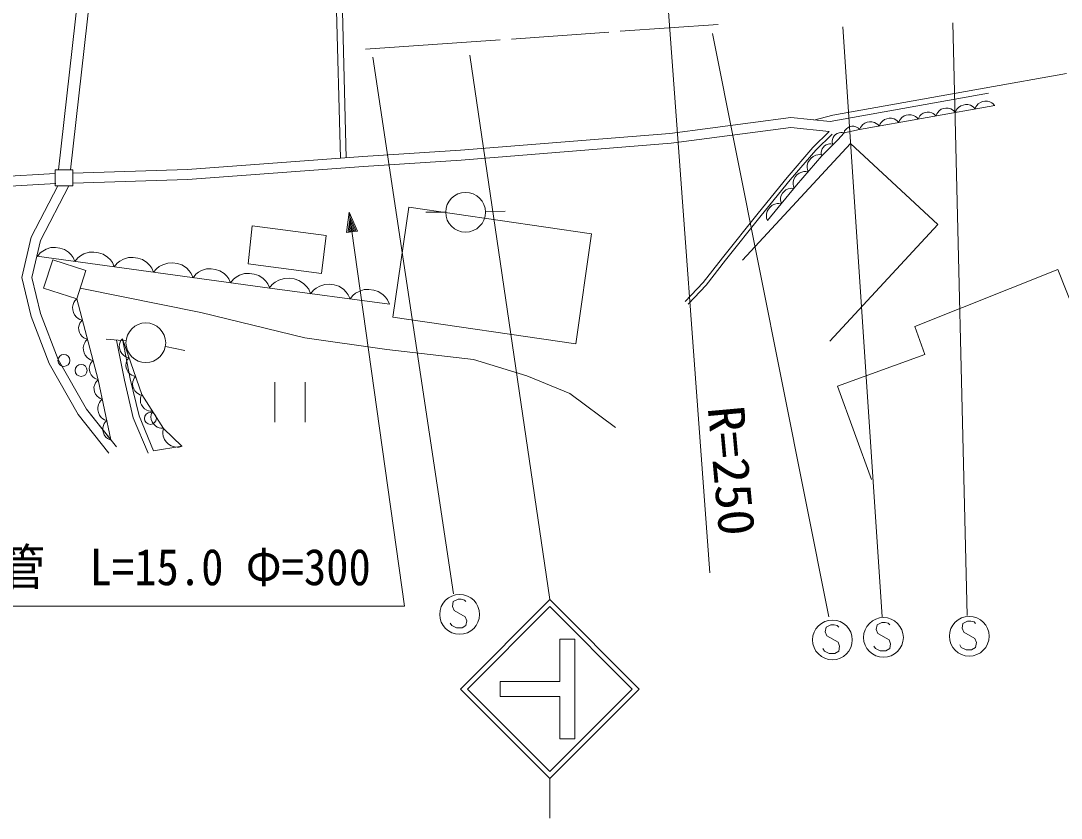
# Model space of a CAD drawing. Units: millimetres, scale not verified. Extents: x 40000 to 680000, y 20000 to 380000.
# Drawn here: x 276867 to 329220, y 247432 to 287552 of the extents above; entities that cross this region are included whole.
import ezdxf
from ezdxf.enums import TextEntityAlignment as Align

# ---------------------------------------------------------------- set-up
doc = ezdxf.new("R2010")
doc.units = ezdxf.units.MM
doc.header["$LTSCALE"] = 1000
for name, color, linetype, lineweight in [('M-BGD', 7, 'Continuous', 13), ('M-BGD-EXST', 7, 'Continuous', 13), ('M-STR-HTXT', 7, 'Continuous', 13), ('M-STR-STRC', 7, 'Continuous', 13)]:
    doc.layers.add(name, color=color, linetype=linetype, lineweight=lineweight)
doc.styles.add('ＭＳ ゴシック', font='')
doc.styles.get('ＭＳ ゴシック').set_extended_font_data('MS Gothic')

msp = doc.modelspace()

# ---------------------------------------------------------------- linework, layer by layer
at = {"layer": 'M-BGD'}
for p, q in [((292946, 280636), (292589, 294428)), ((293246, 280658), (292889, 294436)), ((278759, 280051), (280291, 293662)), ((279363, 280051), (280888, 293595)), ((329489, 284903), (325347, 284166)), ((317603, 282483), (325558, 283916)), ((325347, 284166), (317730, 282805)), ((325873, 283295), (319078, 282078)), ((324167, 283274), (324060, 283194)), ((324282, 283315), (324167, 283274)), ((324400, 283336), (324282, 283315)), ((324522, 283338), (324400, 283336)), ((324650, 283300), (324522, 283338)), ((324740, 283255), (324650, 283300)), ((324809, 283206), (324740, 283255)), ((324976, 283297), (324927, 283227)), ((325044, 283370), (324976, 283297)), ((325152, 283450), (325044, 283370)), ((325266, 283491), (325152, 283450)), ((325384, 283512), (325266, 283491)), ((325506, 283514), (325384, 283512)), ((325635, 283476), (325506, 283514)), ((325724, 283431), (325635, 283476)), ((325794, 283383), (325724, 283431)), ((325870, 283295), (325794, 283383)), ((317730, 282805), (316781, 282558)), ((321313, 282763), (321205, 282683)), ((321427, 282804), (321313, 282763)), ((321545, 282825), (321427, 282804)), ((321667, 282826), (321545, 282825)), ((321796, 282788), (321667, 282826)), ((321885, 282743), (321796, 282788)), ((321955, 282695), (321885, 282743)), ((322112, 282768), (322069, 282705)), ((322174, 282834), (322112, 282768)), ((322271, 282906), (322174, 282834)), ((322374, 282943), (322271, 282906)), ((322480, 282962), (322374, 282943)), ((322589, 282963), (322480, 282962)), ((322705, 282929), (322589, 282963)), ((322786, 282888), (322705, 282929)), ((322848, 282845), (322786, 282888)), ((322917, 282766), (322848, 282845)), ((322959, 282875), (322917, 282766)), ((323007, 282944), (322959, 282875)), ((323075, 283018), (323007, 282944)), ((323183, 283098), (323075, 283018)), ((323298, 283139), (323183, 283098)), ((323416, 283160), (323298, 283139)), ((323537, 283161), (323416, 283160)), ((323666, 283123), (323537, 283161)), ((323755, 283078), (323666, 283123)), ((323825, 283030), (323755, 283078)), ((323902, 282942), (323825, 283030)), ((323943, 283051), (323902, 282942)), ((323992, 283121), (323943, 283051)), ((324060, 283194), (323992, 283121)), ((324886, 283118), (324809, 283206)), ((324927, 283227), (324886, 283118)), ((315609, 282683), (309534, 281885)), ((317603, 282483), (315609, 282683)), ((318500, 282191), (318415, 282125)), ((318591, 282226), (318500, 282191)), ((318685, 282244), (318591, 282226)), ((318782, 282247), (318685, 282244)), ((318886, 282219), (318782, 282247)), ((318958, 282185), (318886, 282219)), ((319120, 282187), (319078, 282078)), ((319168, 282257), (319120, 282187)), ((319237, 282330), (319168, 282257)), ((319344, 282410), (319237, 282330)), ((319459, 282451), (319344, 282410)), ((319577, 282472), (319459, 282451)), ((319698, 282474), (319577, 282472)), ((319827, 282436), (319698, 282474)), ((319916, 282391), (319827, 282436)), ((319986, 282342), (319916, 282391)), ((320063, 282254), (319986, 282342)), ((320104, 282363), (320063, 282254)), ((320153, 282433), (320104, 282363)), ((320221, 282506), (320153, 282433)), ((320328, 282586), (320221, 282506)), ((320443, 282627), (320328, 282586)), ((320561, 282648), (320443, 282627)), ((320683, 282650), (320561, 282648)), ((320811, 282612), (320683, 282650)), ((320901, 282567), (320811, 282612)), ((320970, 282519), (320901, 282567)), ((321047, 282431), (320970, 282519)), ((321089, 282540), (321047, 282431)), ((321137, 282609), (321089, 282540)), ((321205, 282683), (321137, 282609)), ((322031, 282607), (321955, 282695)), ((322069, 282705), (322031, 282607)), ((309534, 281885), (298993, 281036)), ((315617, 282180), (309586, 281388)), ((317553, 281985), (315617, 282180)), ((317553, 281985), (316729, 281177)), ((317553, 281985), (316729, 281177)), ((316729, 281177), (317553, 281985)), ((317693, 281843), (316875, 281040)), ((317744, 281679), (317711, 281577)), ((317799, 281759), (317744, 281679)), ((317866, 281828), (317799, 281759)), ((317945, 281885), (317866, 281828)), ((318046, 281921), (317945, 281885)), ((318292, 281921), (317973, 281557)), ((318125, 281933), (318046, 281921)), ((318193, 281934), (318125, 281933)), ((318284, 281913), (318193, 281934)), ((319078, 282078), (318292, 281921)), ((318324, 282009), (318292, 281921)), ((318362, 282066), (318324, 282009)), ((318415, 282125), (318362, 282066)), ((319014, 282147), (318958, 282185)), ((319077, 282078), (319014, 282147)), ((309586, 281388), (299029, 280537)), ((318626, 281373), (313189, 275504)), ((316729, 281177), (315435, 279673)), ((316729, 281177), (315435, 279673)), ((315435, 279673), (316729, 281177)), ((317973, 281557), (317168, 280766)), ((317973, 281557), (317168, 280766)), ((317241, 281186), (317186, 281106)), ((317308, 281255), (317241, 281186)), ((317387, 281312), (317308, 281255)), ((317488, 281348), (317387, 281312)), ((317567, 281360), (317488, 281348)), ((317635, 281361), (317567, 281360)), ((317726, 281339), (317635, 281361)), ((317711, 281577), (317701, 281498)), ((317701, 281498), (317702, 281430)), ((317702, 281430), (317726, 281339)), ((323017, 277305), (318626, 281373)), ((285248, 280074), (294077, 280719)), ((298993, 281036), (294077, 280719)), ((316875, 281040), (315589, 279544)), ((317168, 280766), (315895, 279288)), ((317168, 280766), (315895, 279288)), ((316632, 280639), (316547, 280538)), ((316733, 280726), (316632, 280639)), ((316868, 280785), (316733, 280726)), ((316975, 280811), (316868, 280785)), ((317068, 280819), (316975, 280811)), ((317195, 280799), (317068, 280819)), ((317153, 281004), (317143, 280924)), ((317143, 280924), (317144, 280857)), ((317144, 280857), (317168, 280766)), ((317186, 281106), (317153, 281004)), ((285260, 279574), (294109, 280220)), ((299029, 280537), (294109, 280220)), ((316445, 280279), (316440, 280169)), ((316440, 280169), (316448, 280076)), ((316479, 280422), (316445, 280279)), ((316547, 280538), (316479, 280422)), ((271694, 279480), (278597, 279868)), ((279488, 280051), (278597, 280051)), ((278597, 280051), (278597, 279251)), ((279488, 279891), (285248, 280074)), ((279488, 279251), (279488, 280051)), ((279504, 279391), (285260, 279574)), ((315435, 279673), (313974, 277877)), ((315435, 279673), (313974, 277877)), ((313974, 277877), (315435, 279673)), ((315774, 279578), (315740, 279434)), ((315842, 279694), (315774, 279578)), ((315926, 279795), (315842, 279694)), ((316028, 279882), (315926, 279795)), ((316163, 279941), (316028, 279882)), ((316270, 279966), (316163, 279941)), ((316363, 279975), (316270, 279966)), ((316490, 279955), (316363, 279975)), ((316448, 280076), (316490, 279955)), ((271722, 278980), (278625, 279369)), ((278725, 279251), (277394, 276673)), ((279287, 279251), (277866, 276498)), ((278597, 279251), (279488, 279251)), ((315589, 279544), (314130, 277752)), ((315895, 279288), (314439, 277499)), ((315895, 279288), (314439, 277499)), ((315488, 279098), (315365, 279044)), ((315585, 279121), (315488, 279098)), ((315670, 279129), (315585, 279121)), ((315785, 279110), (315670, 279129)), ((315740, 279434), (315735, 279325)), ((315735, 279325), (315743, 279232)), ((315743, 279232), (315785, 279110)), ((315103, 278637), (315098, 278538)), ((315098, 278538), (315106, 278453)), ((315134, 278768), (315103, 278637)), ((315196, 278873), (315134, 278768)), ((315273, 278965), (315196, 278873)), ((315365, 279044), (315273, 278965)), ((296388, 278178), (295581, 272637)), ((305586, 276839), (296388, 278178)), ((314496, 278082), (314428, 277966)), ((314581, 278183), (314496, 278082)), ((314682, 278270), (314581, 278183)), ((314817, 278329), (314682, 278270)), ((314924, 278354), (314817, 278329)), ((315017, 278363), (314924, 278354)), ((315144, 278343), (315017, 278363)), ((315106, 278453), (315144, 278343)), ((298248, 277919), (297248, 277919)), ((300247, 277948), (301247, 277978)), ((313974, 277877), (312177, 275632)), ((312177, 275632), (313974, 277877)), ((314130, 277752), (312335, 275510)), ((314394, 277822), (314389, 277713)), ((314389, 277713), (314397, 277620)), ((314428, 277966), (314394, 277822)), ((314397, 277620), (314439, 277499)), ((288516, 277233), (288315, 275322)), ((292240, 276743), (288516, 277233)), ((317581, 271436), (323017, 277305)), ((277394, 276673), (276911, 274634)), ((277866, 276498), (277425, 274636)), ((291995, 274832), (292240, 276743)), ((304801, 271292), (305586, 276839)), ((277974, 275970), (277846, 275873)), ((278140, 276062), (277974, 275970)), ((278382, 276144), (278140, 276062)), ((278613, 276151), (278382, 276144)), ((278839, 276120), (278613, 276151)), ((279059, 276051), (278839, 276120)), ((279270, 275907), (279059, 276051)), ((279405, 275774), (279270, 275907)), ((280300, 275910), (280046, 275823)), ((280543, 275917), (280300, 275910)), ((280781, 275884), (280543, 275917)), ((289398, 274097), (277678, 275704)), ((277846, 275873), (277707, 275700)), ((278475, 275524), (278013, 274097)), ((280141, 274985), (278475, 275524)), ((279502, 275645), (279405, 275774)), ((279590, 275442), (279502, 275645)), ((279736, 275624), (279590, 275442)), ((279871, 275726), (279736, 275624)), ((280046, 275823), (279871, 275726)), ((281013, 275812), (280781, 275884)), ((281234, 275660), (281013, 275812)), ((281377, 275520), (281234, 275660)), ((281479, 275384), (281377, 275520)), ((281571, 275170), (281479, 275384)), ((281852, 275454), (281717, 275352)), ((282027, 275552), (281852, 275454)), ((282281, 275638), (282027, 275552)), ((282524, 275645), (282281, 275638)), ((282762, 275612), (282524, 275645)), ((282994, 275540), (282762, 275612)), ((283216, 275388), (282994, 275540)), ((283358, 275248), (283216, 275388)), ((312177, 275632), (311210, 274377)), ((311210, 274377), (312177, 275632)), ((312335, 275510), (311362, 274247)), ((279679, 273557), (280141, 274985)), ((281717, 275352), (281571, 275170)), ((283461, 275113), (283358, 275248)), ((283552, 274898), (283461, 275113)), ((283699, 275080), (283552, 274898)), ((283834, 275183), (283699, 275080)), ((284009, 275280), (283834, 275183)), ((284263, 275366), (284009, 275280)), ((284506, 275373), (284263, 275366)), ((284744, 275340), (284506, 275373)), ((284976, 275268), (284744, 275340)), ((285197, 275117), (284976, 275268)), ((285340, 274976), (285197, 275117)), ((285442, 274841), (285340, 274976)), ((285801, 274897), (285673, 274799)), ((285967, 274989), (285801, 274897)), ((286209, 275071), (285967, 274989)), ((286440, 275078), (286209, 275071)), ((286665, 275047), (286440, 275078)), ((286886, 274978), (286665, 275047)), ((287097, 274834), (286886, 274978)), ((288315, 275322), (291995, 274832)), ((329045, 275033), (321852, 272177)), ((331998, 267598), (329045, 275033)), ((276911, 274634), (277388, 272673)), ((277425, 274636), (277866, 272822)), ((285534, 274626), (285442, 274841)), ((285673, 274799), (285534, 274626)), ((287232, 274700), (287097, 274834)), ((287329, 274572), (287232, 274700)), ((287416, 274368), (287329, 274572)), ((287562, 274550), (287416, 274368)), ((287698, 274653), (287562, 274550)), ((287872, 274750), (287698, 274653)), ((288126, 274836), (287872, 274750)), ((288370, 274843), (288126, 274836)), ((288607, 274811), (288370, 274843)), ((288840, 274738), (288607, 274811)), ((289061, 274587), (288840, 274738)), ((289203, 274446), (289061, 274587)), ((289306, 274311), (289203, 274446)), ((289665, 274400), (289524, 274292)), ((289848, 274502), (289665, 274400)), ((290115, 274594), (289848, 274502)), ((290370, 274602), (290115, 274594)), ((290620, 274569), (290370, 274602)), ((290864, 274494), (290620, 274569)), ((291097, 274335), (290864, 274494)), ((291247, 274188), (291097, 274335)), ((311210, 274377), (310302, 273425)), ((310302, 273425), (311210, 274377)), ((278013, 274097), (279679, 273557)), ((279852, 274092), (285918, 272871)), ((289398, 274097), (289306, 274311)), ((289524, 274292), (289371, 274100)), ((295417, 273291), (289398, 274097)), ((291355, 274047), (291247, 274188)), ((291452, 273822), (291355, 274047)), ((291598, 274004), (291452, 273822)), ((291733, 274107), (291598, 274004)), ((291907, 274205), (291733, 274107)), ((292161, 274292), (291907, 274205)), ((292404, 274300), (292161, 274292)), ((292642, 274268), (292404, 274300)), ((292875, 274196), (292642, 274268)), ((293097, 274046), (292875, 274196)), ((293239, 273906), (293097, 274046)), ((293342, 273771), (293239, 273906)), ((293715, 273842), (293580, 273739)), ((293889, 273940), (293715, 273842)), ((294143, 274027), (293889, 273940)), ((294386, 274035), (294143, 274027)), ((294624, 274003), (294386, 274035)), ((294857, 273931), (294624, 274003)), ((295079, 273781), (294857, 273931)), ((311362, 274247), (310447, 273287)), ((277866, 272822), (277644, 273734)), ((279543, 273385), (279502, 273283)), ((279590, 273466), (279543, 273385)), ((279679, 273557), (279590, 273466)), ((279679, 273557), (280757, 269490)), ((293435, 273557), (293342, 273771)), ((293580, 273739), (293435, 273557)), ((295222, 273640), (295079, 273781)), ((295325, 273506), (295222, 273640)), ((295417, 273291), (295325, 273506)), ((277866, 272822), (278748, 270519)), ((278748, 270519), (277866, 272822)), ((279502, 273283), (279472, 273138)), ((279472, 273138), (279484, 273005)), ((279484, 273005), (279518, 272877)), ((279518, 272877), (279573, 272756)), ((285918, 272871), (291162, 271597)), ((277388, 272673), (278295, 270305)), ((279573, 272756), (279671, 272645)), ((279671, 272645), (279757, 272577)), ((279757, 272577), (279838, 272530)), ((279800, 272245), (279772, 272113)), ((279837, 272337), (279800, 272245)), ((279880, 272411), (279837, 272337)), ((279838, 272530), (279961, 272494)), ((279961, 272494), (279880, 272411)), ((295581, 272637), (304801, 271292)), ((279772, 272113), (279784, 271992)), ((279784, 271992), (279815, 271876)), ((279815, 271876), (279865, 271765)), ((279865, 271765), (279953, 271665)), ((321852, 272177), (322365, 270768)), ((279953, 271665), (280032, 271603)), ((280040, 271253), (280010, 271108)), ((280032, 271603), (280105, 271560)), ((280081, 271355), (280040, 271253)), ((280128, 271436), (280081, 271355)), ((280105, 271560), (280217, 271528)), ((280217, 271528), (280128, 271436)), ((282163, 271446), (281167, 271539)), ((281688, 271491), (282083, 269470)), ((281841, 271287), (281824, 271154)), ((281871, 271382), (281841, 271287)), ((281908, 271459), (281871, 271382)), ((281983, 271548), (281908, 271459)), ((281983, 271548), (282963, 268755)), ((281983, 271548), (282375, 269539)), ((282375, 269539), (281983, 271548)), ((291162, 271597), (295278, 271009)), ((280010, 271108), (280022, 270975)), ((280022, 270975), (280056, 270848)), ((280056, 270848), (280111, 270726)), ((280111, 270726), (280209, 270615)), ((281824, 271154), (281845, 271034)), ((281845, 271034), (281885, 270921)), ((281885, 270921), (281943, 270814)), ((281943, 270814), (282040, 270721)), ((282040, 270721), (282123, 270665)), ((284140, 271161), (285122, 270971)), ((295278, 271009), (299640, 270519)), ((322365, 270768), (317972, 269168)), ((278295, 270305), (279754, 267739)), ((278748, 270519), (280169, 268020)), ((280169, 268020), (278748, 270519)), ((280209, 270615), (280295, 270547)), ((280295, 270547), (280376, 270500)), ((280338, 270215), (280311, 270083)), ((280375, 270307), (280338, 270215)), ((280418, 270381), (280375, 270307)), ((280376, 270500), (280499, 270464)), ((280499, 270464), (280418, 270381)), ((282123, 270665), (282199, 270628)), ((282172, 270343), (282155, 270210)), ((282155, 270210), (282176, 270090)), ((282202, 270438), (282172, 270343)), ((282199, 270628), (282314, 270605)), ((282239, 270515), (282202, 270438)), ((282314, 270605), (282239, 270515)), ((299640, 270519), (302335, 269686)), ((280311, 270083), (280322, 269962)), ((280322, 269962), (280353, 269846)), ((280353, 269846), (280403, 269735)), ((280403, 269735), (280492, 269635)), ((280492, 269635), (280570, 269573)), ((282176, 270090), (282216, 269977)), ((282216, 269977), (282275, 269870)), ((282275, 269870), (282371, 269777)), ((282371, 269777), (282454, 269721)), ((282454, 269721), (282531, 269685)), ((282531, 269685), (282645, 269661)), ((282645, 269661), (282570, 269571)), ((302335, 269686), (304491, 268804)), ((280584, 269249), (280550, 269119)), ((280550, 269119), (280556, 268997)), ((280570, 269573), (280643, 269530)), ((280626, 269339), (280584, 269249)), ((280672, 269411), (280626, 269339)), ((280643, 269530), (280755, 269498)), ((280757, 269490), (280672, 269411)), ((280757, 269490), (281403, 266468)), ((282083, 269470), (282529, 267584)), ((282375, 269539), (282816, 267677)), ((282816, 267677), (282375, 269539)), ((282503, 269400), (282486, 269266)), ((282486, 269266), (282507, 269147)), ((282533, 269495), (282503, 269400)), ((282507, 269147), (282547, 269033)), ((282570, 269571), (282533, 269495)), ((289651, 269363), (289651, 267363)), ((291171, 267363), (291171, 269363)), ((317972, 269168), (319683, 264470)), ((280556, 268997), (280581, 268880)), ((280581, 268880), (280626, 268767)), ((280626, 268767), (280709, 268662)), ((280709, 268662), (280785, 268596)), ((280785, 268596), (280856, 268550)), ((282547, 269033), (282606, 268927)), ((282606, 268927), (282702, 268833)), ((282702, 268833), (282785, 268778)), ((282785, 268778), (282862, 268741)), ((282862, 268741), (282976, 268717)), ((282910, 268651), (282891, 268568)), ((282963, 268755), (282910, 268651)), ((282963, 268755), (284041, 267040)), ((304491, 268804), (306794, 267089)), ((280776, 268246), (280739, 268104)), ((280739, 268104), (280745, 267970)), ((280822, 268346), (280776, 268246)), ((280872, 268425), (280822, 268346)), ((280856, 268550), (280966, 268512)), ((280966, 268512), (280872, 268425)), ((282891, 268568), (282883, 268469)), ((282883, 268469), (282896, 268335)), ((282896, 268335), (282943, 268223)), ((282943, 268223), (283007, 268121)), ((283007, 268121), (283087, 268030)), ((279754, 267739), (281297, 265798)), ((280169, 268020), (281689, 266109)), ((281403, 266468), (280169, 268020)), ((280745, 267970), (280772, 267841)), ((280772, 267841), (280821, 267716)), ((280821, 267716), (280913, 267601)), ((280913, 267601), (280996, 267529)), ((280996, 267529), (281075, 267478)), ((282529, 267584), (283274, 265797)), ((282816, 267677), (283551, 265913)), ((283551, 265913), (282816, 267677)), ((283087, 268030), (283202, 267961)), ((283202, 267961), (283296, 267925)), ((283296, 267925), (283378, 267906)), ((283378, 267906), (283495, 267908)), ((283423, 267722), (283415, 267622)), ((283415, 267622), (283428, 267488)), ((283442, 267804), (283423, 267722)), ((283495, 267908), (283442, 267804)), ((281023, 267195), (280989, 267065)), ((280989, 267065), (280994, 266943)), ((281065, 267286), (281023, 267195)), ((281111, 267357), (281065, 267286)), ((281075, 267478), (281196, 267436)), ((281196, 267436), (281111, 267357)), ((283428, 267488), (283475, 267376)), ((283475, 267376), (283539, 267275)), ((283539, 267275), (283620, 267184)), ((283620, 267184), (283734, 267114)), ((283734, 267114), (283828, 267078)), ((283828, 267078), (283910, 267059)), ((283910, 267059), (284027, 267062)), ((284041, 267040), (284008, 266892)), ((284041, 267040), (284972, 266158)), ((280994, 266943), (281020, 266826)), ((281020, 266826), (281064, 266713)), ((281064, 266713), (281148, 266608)), ((281148, 266608), (281223, 266542)), ((281223, 266542), (281294, 266496)), ((281294, 266496), (281405, 266458)), ((284008, 266892), (284011, 266782)), ((284011, 266782), (284033, 266653)), ((284033, 266653), (284092, 266489)), ((284092, 266489), (284188, 266363)), ((284972, 266158), (283551, 265913)), ((284188, 266363), (284301, 266256)), ((284301, 266256), (284432, 266168)), ((284432, 266168), (284599, 266117)), ((284599, 266117), (284728, 266102)), ((284728, 266102), (284838, 266105)), ((284838, 266105), (284985, 266146))]:
    msp.add_line(p, q, dxfattribs=at)
for centre, radius in [((299248, 277919), 1000), ((283159, 271352), 1000), ((279037, 270461), 300), ((279902, 269959), 300), ((283387, 267545), 300)]:
    msp.add_circle(centre, radius, dxfattribs=at)
at = {"layer": 'M-BGD-EXST'}
for p, q in [((324493, 257626), (323766, 287450)), ((317527, 257565), (311676, 286920)), ((318236, 287249), (320215, 257565)), ((294587, 285730), (298643, 258726)), ((298629, 258327), (298589, 258087)), ((298869, 258447), (298629, 258327)), ((299029, 258447), (298869, 258447)), ((299189, 258407), (299029, 258447)), ((299269, 258327), (299189, 258407)), ((298589, 258087), (298669, 257887)), ((298669, 257887), (299229, 257567)), ((298549, 257127), (298469, 257247)), ((298789, 257007), (298549, 257127)), ((299269, 257127), (299069, 257007)), ((299229, 257567), (299309, 257367)), ((299309, 257367), (299269, 257127)), ((317630, 257163), (317390, 257043)), ((317790, 257163), (317630, 257163)), ((317950, 257123), (317790, 257163)), ((318030, 257043), (317950, 257123)), ((319957, 257166), (319917, 256926)), ((320197, 257286), (319957, 257166)), ((320357, 257286), (320197, 257286)), ((320517, 257246), (320357, 257286)), ((320597, 257166), (320517, 257246)), ((324273, 257227), (324233, 256987)), ((324513, 257347), (324273, 257227)), ((324673, 257347), (324513, 257347)), ((324833, 257307), (324673, 257347)), ((324913, 257227), (324833, 257307)), ((299069, 257007), (298789, 257007)), ((317390, 257043), (317350, 256803)), ((317350, 256803), (317430, 256603)), ((317430, 256603), (317990, 256283)), ((319917, 256926), (319997, 256726)), ((319997, 256726), (320557, 256406)), ((324233, 256987), (324313, 256787)), ((324313, 256787), (324873, 256467)), ((317990, 256283), (318070, 256083)), ((318070, 256083), (318030, 255843)), ((319877, 255966), (319797, 256086)), ((320557, 256406), (320637, 256206)), ((320637, 256206), (320597, 255966)), ((324193, 256027), (324113, 256147)), ((324433, 255907), (324193, 256027)), ((324913, 256027), (324713, 255907)), ((324873, 256467), (324953, 256267)), ((324953, 256267), (324913, 256027)), ((317310, 255843), (317230, 255963)), ((317550, 255723), (317310, 255843)), ((317830, 255723), (317550, 255723)), ((318030, 255843), (317830, 255723)), ((320117, 255846), (319877, 255966)), ((320397, 255846), (320117, 255846)), ((320597, 255966), (320397, 255846)), ((324713, 255907), (324433, 255907))]:
    msp.add_line(p, q, dxfattribs=at)
for centre in [(298949, 257687), (324593, 256587), (317710, 256403), (320277, 256526)]:
    msp.add_circle(centre, 1000, dxfattribs=at)
at = {"layer": 'M-STR-HTXT'}
for p, q in [((309289, 290416), (311546, 259775)), ((293259, 276898), (293397, 277928)), ((293332, 276949), (293436, 277650)), ((293397, 277928), (293813, 276976)), ((293397, 277928), (296181, 258105)), ((293406, 277000), (293458, 277492)), ((293436, 277650), (293729, 277005)), ((293458, 277492), (293644, 277033)), ((293813, 276976), (293259, 276898)), ((293729, 277005), (293332, 276949)), ((293644, 277033), (293406, 277000)), ((293480, 277051), (293492, 277254)), ((293559, 277062), (293480, 277051)), ((293492, 277254), (293559, 277062)), ((296181, 258105), (266831, 258105))]:
    msp.add_line(p, q, dxfattribs=at)
at = {"layer": 'M-STR-STRC'}
for p, q in [((301552, 286626), (306465, 286983)), ((307035, 287024), (311954, 287360)), ((294218, 286126), (300986, 286590)), ((299462, 285826), (303491, 258432)), ((298991, 253932), (303491, 258432)), ((307991, 253932), (303491, 258432)), ((299345, 253932), (303491, 258079)), ((307638, 253932), (303491, 258079)), ((303990, 254307), (303990, 256432)), ((303990, 256432), (304740, 256432)), ((304740, 256432), (303990, 256432)), ((303990, 254307), (303990, 256432)), ((304740, 256432), (304740, 251432)), ((304740, 251432), (304740, 256432)), ((298991, 253932), (303491, 249432)), ((299345, 253932), (303491, 249785)), ((300990, 254307), (303990, 254307)), ((300990, 254307), (300990, 253557)), ((300990, 253557), (300990, 254307)), ((303990, 254307), (300990, 254307)), ((303491, 249785), (307638, 253932)), ((303491, 249432), (307991, 253932)), ((303990, 253557), (300990, 253557)), ((303990, 253557), (300990, 253557)), ((303990, 251432), (303990, 253557)), ((303990, 251432), (303990, 253557)), ((304740, 251432), (303990, 251432)), ((304740, 251432), (303990, 251432)), ((303491, 249432), (303491, 247432))]:
    msp.add_line(p, q, dxfattribs=at)

# ---------------------------------------------------------------- texts
at = {"layer": 'M-STR-HTXT', "style": 'ＭＳ ゴシック', "width": 1.05}
msp.add_text('R=250', height=1833, rotation=275.2, dxfattribs=at).set_placement((310885, 268044), align=Align.BOTTOM_LEFT)
at = {"layer": 'M-STR-HTXT', "style": 'ＭＳ ゴシック', "width": 0.9}
msp.add_text('ヒュ－ム管\u3000L=15.0 Φ=300', height=1833, dxfattribs=at).set_placement((266831, 258605), align=Align.BOTTOM_LEFT)

doc.saveas('drawing.dxf')
